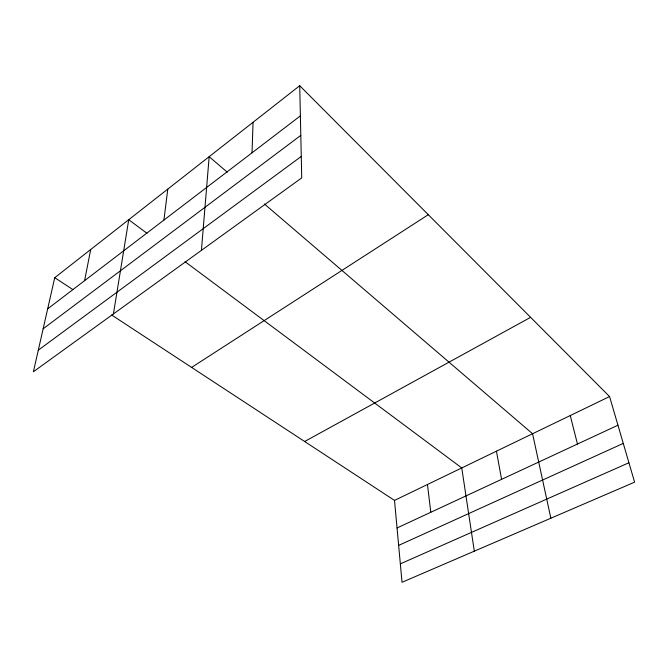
<?xml version="1.0" encoding="UTF-8"?>
<svg xmlns="http://www.w3.org/2000/svg" width="668" height="668" viewBox="0 0 668 668"><rect width="100%" height="100%" fill="white"/><g stroke="black" fill="none" stroke-linecap="round" stroke-linejoin="round"><path stroke-width="1" d="M252.02 152.797L253.063 122.277M201.419 250.358L209.167 156.679L227.312 172.219M163.919 220.081L167.793 189.102M113.426 313.935L128.732 219.714L146.952 233.291M84.585 280.66L90.706 249.515M54.743 277.696L33.4 371.759L301.736 177.88L299.723 85.713L54.743 277.696L72.87 289.57M47.678 308.85L300.383 115.873M43.153 328.79L300.809 135.37M38.301 350.166L301.268 156.429M191.616 367.417L428.297 214.704M304.641 441.506L530.601 317.342M394.512 500.407L609.575 396.558L634.6 482.162L402.027 582.287L394.512 500.407L111.656 315.004M397.042 527.979L617.95 425.215M398.646 545.397L623.269 443.402M400.341 563.85L628.93 462.757M185.086 261.714L461.755 467.934L474.313 551.167M264.369 203.965L532.571 433.741L550.858 518.209M299.723 85.713L609.575 396.558M570.255 415.546L577.461 444.053M496.441 451.192L501.576 479.348M427.453 484.5L430.793 512.281"/></g></svg>
